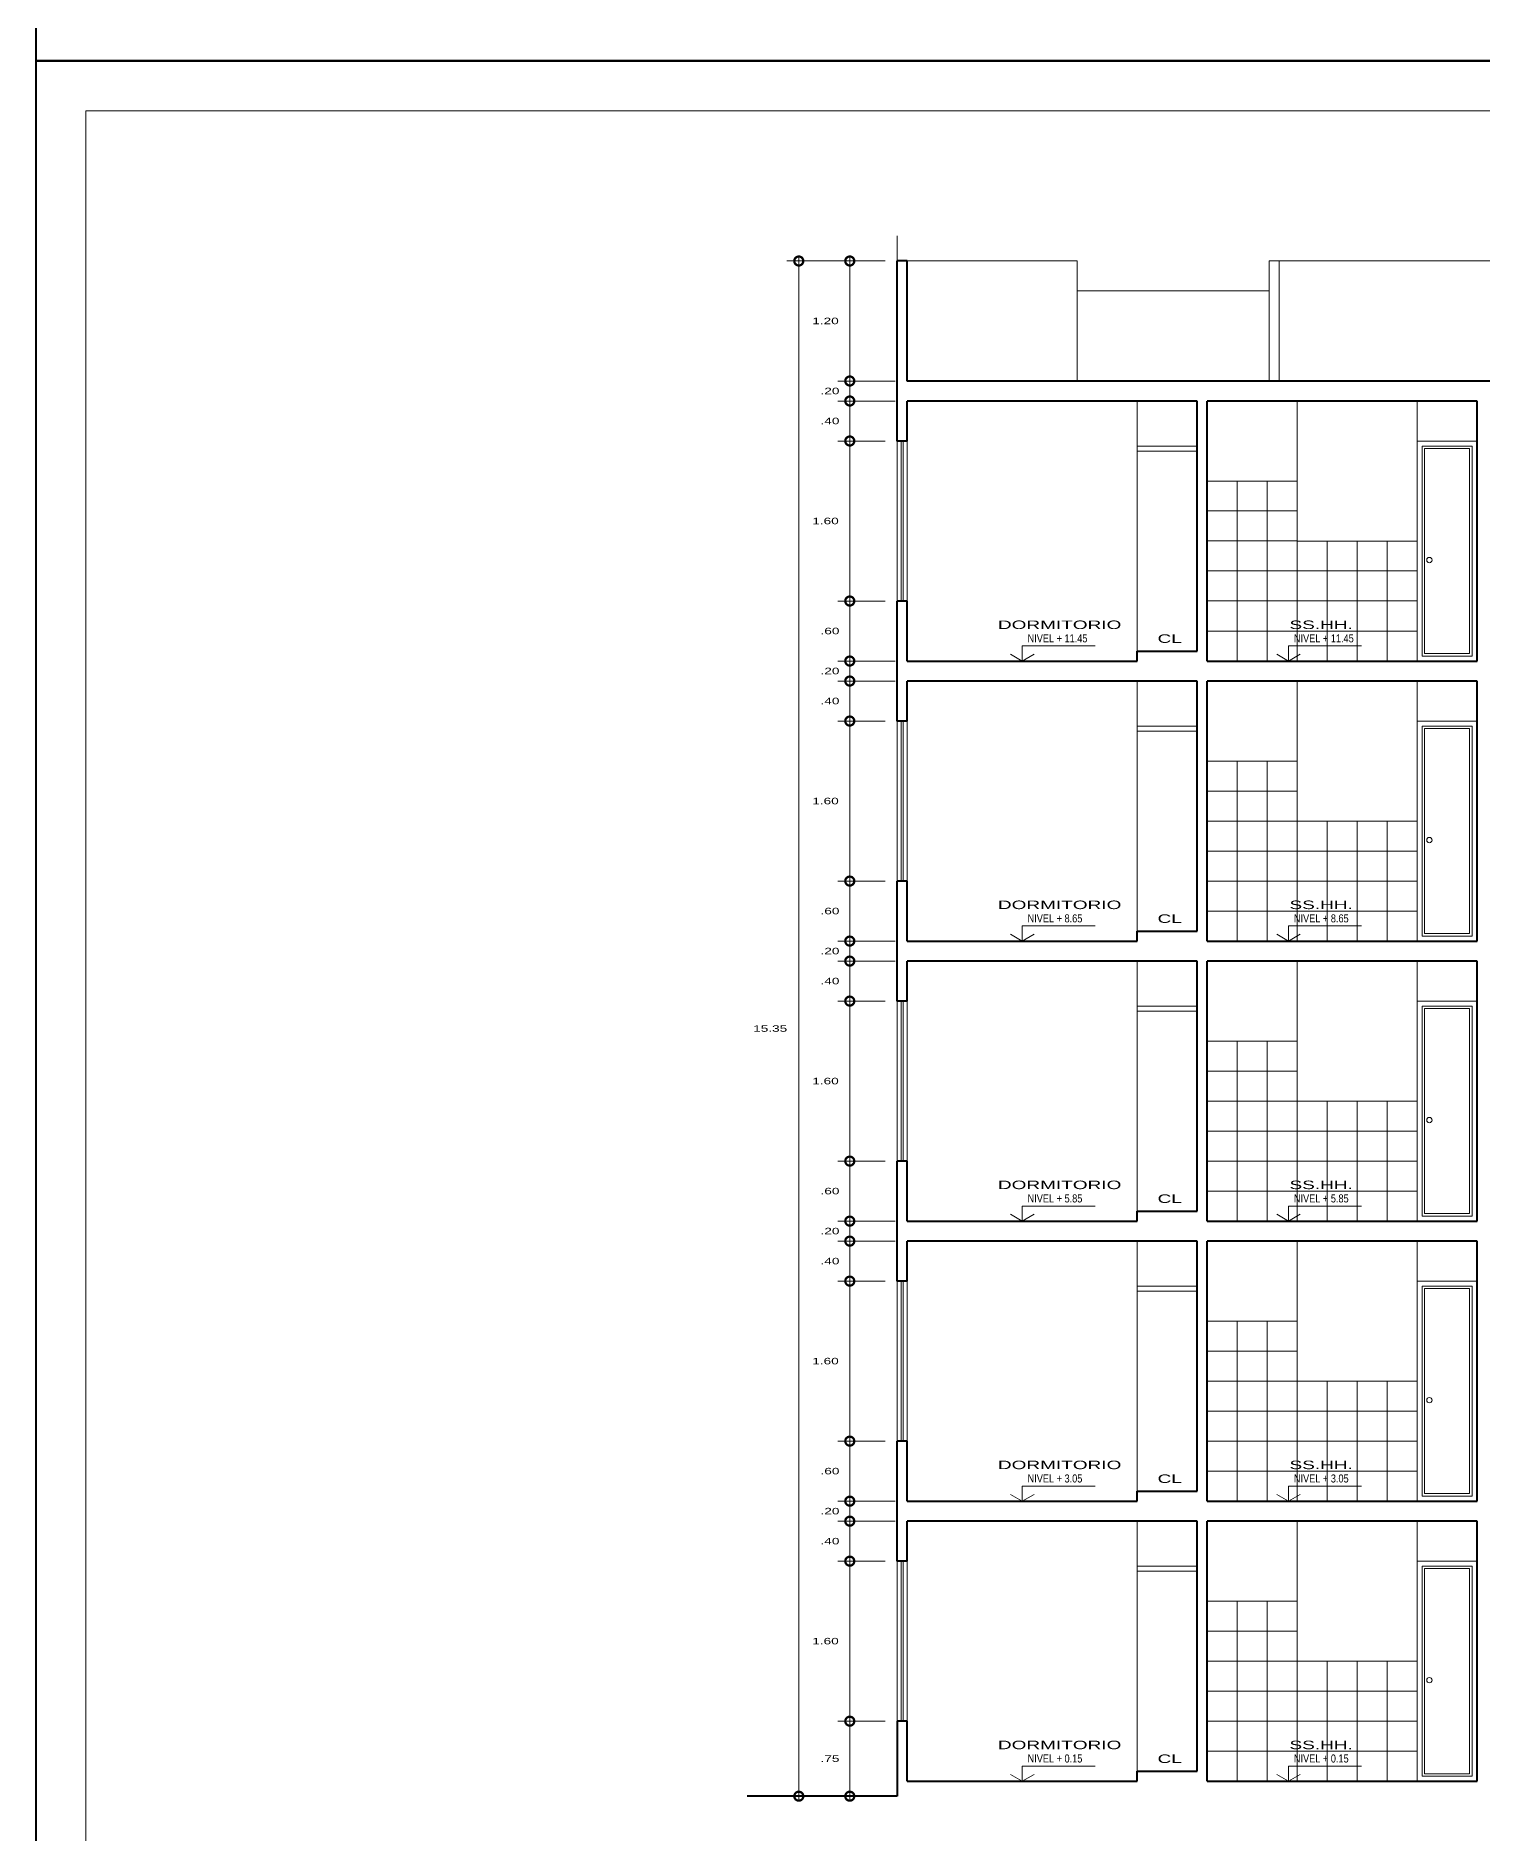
# Model space of a CAD drawing. Header units: inches. Extents: x 155.3 to 248.5, y 20.6 to 88.6.
# Drawn here: x 155.32 to 169.79, y 36.85 to 54.82 of the extents above; entities that cross this region are included whole.
import ezdxf

# ---------------------------------------------------------------- set-up
doc = ezdxf.new("R2010")
doc.units = ezdxf.units.IN
doc.header["$MEASUREMENT"] = 0
doc.linetypes.add('CONTINUA', pattern=[0])
for name, color, linetype in [('COTAS', 252, 'Continuous'), ('MURO', 7, 'Continuous'), ('MURO BAJO', 144, 'Continuous'), ('TEXTURAS', 251, 'Continuous'), ('VENTANAS', 40, 'Continuous')]:
    doc.layers.add(name, color=color, linetype=linetype)
doc.styles.add('ARIAL', font='ARIALN.TTF')
doc.styles.add('Celso', font='swissel.ttf', dxfattribs={"width": 1.5})
doc.styles.add('COTA-DETA', font='swissel.ttf', dxfattribs={"width": 1.5})
doc.dimstyles.new('CORTE 1-50', dxfattribs={"dimtxt": 0.065, "dimasz": 0.18, "dimexe": 0.12, "dimexo": 0.12, "dimgap": 0.1, "dimtad": 2, "dimtih": 1, "dimtoh": 1, "dimzin": 4, "dimdsep": 46, "dimtxsty": 'Celso', "dimblk": 'DOTSMALL', "dimcen": 0.065, "dimdle": 0.05, "dimclrd": 14, "dimclre": 251, "dimclrt": 256, "dimaunit": 1, "dimadec": 4, "dimazin": 1, "dimtfac": 1, "dimtix": 1, "dimtmove": 0, "dimatfit": 3, "dimldrblk": 'DOTSMALL', "dimfxl": 1, "dimlwd": 9, "dimlwe": 9, "dimarcsym": 0})

# ---------------------------------------------------------------- blocks, each defined once
blk = doc.blocks.new('_DotSmall')
at = {"color": 0, "linetype": 'ByBlock', "lineweight": 0, "const_width": 0.5}
blk.add_lwpolyline([(-0.0625, 0, 1), (0.0625, 0, 1)], format="xyb", close=True, dxfattribs=at)
blk = doc.blocks.new('*D662')
at = {"layer": 'COTAS', "color": 251, "linetype": 'Continuous', "lineweight": 9, "transparency": 16777216}
blk.add_line((163.821, 37.968), (163.346, 37.968), dxfattribs=at)
at = {"layer": 'COTAS', "color": 14, "linetype": 'CONTINUA', "lineweight": 9, "transparency": 16777216}
blk.add_line((163.466, 37.168), (163.466, 38.018), dxfattribs=at)
at = {"layer": 'COTAS', "color": 251, "linetype": 'CONTINUA', "lineweight": 9, "transparency": 16777216}
blk.add_line((163.821, 37.218), (163.346, 37.218), dxfattribs=at)
at = {"layer": 'Defpoints', "color": 0, "lineweight": 0, "transparency": 16777216}
for p in [(163.466, 37.968), (163.941, 37.968), (163.941, 37.218)]:
    blk.add_point(p, dxfattribs=at)
at = {"layer": 'COTAS', "color": 14, "lineweight": 9, "transparency": 16777216, "xscale": 0.18, "yscale": 0.18, "zscale": 0.18}
for p, rotation in [((163.466, 37.968), 90), ((163.466, 37.218), 270)]:
    blk.add_blockref('_DotSmall', p, dxfattribs=dict(at, rotation=rotation))
at = {"layer": 'COTAS', "lineweight": 0, "transparency": 16777216, "insert": (163.268, 37.593), "char_height": 0.065, "attachment_point": 5, "style": 'Celso'}
blk.add_mtext('.75', dxfattribs=at)
blk = doc.blocks.new('*D663')
at = {"layer": 'COTAS', "color": 251, "linetype": 'Continuous', "lineweight": 9, "transparency": 16777216}
blk.add_line((163.821, 39.568), (163.346, 39.568), dxfattribs=at)
at = {"layer": 'COTAS', "color": 14, "linetype": 'CONTINUA', "lineweight": 9, "transparency": 16777216}
blk.add_line((163.466, 37.918), (163.466, 39.618), dxfattribs=at)
at = {"layer": 'COTAS', "color": 251, "linetype": 'CONTINUA', "lineweight": 9, "transparency": 16777216}
blk.add_line((163.821, 37.968), (163.346, 37.968), dxfattribs=at)
at = {"layer": 'Defpoints', "color": 0, "lineweight": 0, "transparency": 16777216}
for p in [(163.466, 39.568), (163.941, 39.568), (163.941, 37.968)]:
    blk.add_point(p, dxfattribs=at)
at = {"layer": 'COTAS', "color": 14, "lineweight": 9, "transparency": 16777216, "xscale": 0.18, "yscale": 0.18, "zscale": 0.18}
for p, rotation in [((163.466, 39.568), 90), ((163.466, 37.968), 270)]:
    blk.add_blockref('_DotSmall', p, dxfattribs=dict(at, rotation=rotation))
at = {"layer": 'COTAS', "lineweight": 0, "transparency": 16777216, "insert": (163.223, 38.768), "char_height": 0.065, "attachment_point": 5, "style": 'Celso'}
blk.add_mtext('1.60', dxfattribs=at)
blk = doc.blocks.new('*D664')
at = {"layer": 'COTAS', "color": 251, "linetype": 'Continuous', "lineweight": 9, "transparency": 16777216}
blk.add_line((163.921, 39.968), (163.346, 39.968), dxfattribs=at)
at = {"layer": 'COTAS', "color": 14, "linetype": 'CONTINUA', "lineweight": 9, "transparency": 16777216}
blk.add_line((163.466, 39.518), (163.466, 40.018), dxfattribs=at)
at = {"layer": 'COTAS', "color": 251, "linetype": 'CONTINUA', "lineweight": 9, "transparency": 16777216}
blk.add_line((163.821, 39.568), (163.346, 39.568), dxfattribs=at)
at = {"layer": 'Defpoints', "color": 0, "lineweight": 0, "transparency": 16777216}
for p in [(163.466, 39.968), (164.041, 39.968), (163.941, 39.568)]:
    blk.add_point(p, dxfattribs=at)
at = {"layer": 'COTAS', "color": 14, "lineweight": 9, "transparency": 16777216, "xscale": 0.18, "yscale": 0.18, "zscale": 0.18}
for p, rotation in [((163.466, 39.968), 90), ((163.466, 39.568), 270)]:
    blk.add_blockref('_DotSmall', p, dxfattribs=dict(at, rotation=rotation))
at = {"layer": 'COTAS', "lineweight": 0, "transparency": 16777216, "insert": (163.268, 39.768), "char_height": 0.065, "attachment_point": 5, "style": 'Celso'}
blk.add_mtext('.40', dxfattribs=at)
blk = doc.blocks.new('*D665')
at = {"layer": 'COTAS', "color": 14, "linetype": 'CONTINUA', "lineweight": 9, "transparency": 16777216}
for p, q in [((163.466, 40.168), (163.466, 40.348)), ((163.466, 39.968), (163.466, 40.168)), ((163.466, 39.968), (163.466, 39.788))]:
    blk.add_line(p, q, dxfattribs=at)
at = {"layer": 'COTAS', "color": 251, "linetype": 'Continuous', "lineweight": 9, "transparency": 16777216}
blk.add_line((163.921, 40.168), (163.346, 40.168), dxfattribs=at)
at = {"layer": 'COTAS', "color": 251, "linetype": 'CONTINUA', "lineweight": 9, "transparency": 16777216}
blk.add_line((163.921, 39.968), (163.346, 39.968), dxfattribs=at)
at = {"layer": 'Defpoints', "color": 0, "lineweight": 0, "transparency": 16777216}
for p in [(163.466, 40.168), (164.041, 40.168), (164.041, 39.968)]:
    blk.add_point(p, dxfattribs=at)
at = {"layer": 'COTAS', "color": 14, "lineweight": 9, "transparency": 16777216, "xscale": 0.18, "yscale": 0.18, "zscale": 0.18}
for p, rotation in [((163.466, 40.168), 270), ((163.466, 39.968), 90)]:
    blk.add_blockref('_DotSmall', p, dxfattribs=dict(at, rotation=rotation))
at = {"layer": 'COTAS', "lineweight": 0, "transparency": 16777216, "insert": (163.268, 40.068), "char_height": 0.065, "attachment_point": 5, "style": 'Celso'}
blk.add_mtext('.20', dxfattribs=at)
blk = doc.blocks.new('*D666')
at = {"layer": 'COTAS', "color": 14, "linetype": 'CONTINUA', "lineweight": 9, "transparency": 16777216}
blk.add_line((163.466, 40.118), (163.466, 40.818), dxfattribs=at)
at = {"layer": 'COTAS', "color": 251, "linetype": 'Continuous', "lineweight": 9, "transparency": 16777216}
blk.add_line((163.821, 40.768), (163.346, 40.768), dxfattribs=at)
at = {"layer": 'COTAS', "color": 251, "linetype": 'CONTINUA', "lineweight": 9, "transparency": 16777216}
blk.add_line((163.921, 40.168), (163.346, 40.168), dxfattribs=at)
at = {"layer": 'Defpoints', "color": 0, "lineweight": 0, "transparency": 16777216}
for p in [(163.466, 40.768), (163.941, 40.768), (164.041, 40.168)]:
    blk.add_point(p, dxfattribs=at)
at = {"layer": 'COTAS', "color": 14, "lineweight": 9, "transparency": 16777216, "xscale": 0.18, "yscale": 0.18, "zscale": 0.18}
for p, rotation in [((163.466, 40.768), 90), ((163.466, 40.168), 270)]:
    blk.add_blockref('_DotSmall', p, dxfattribs=dict(at, rotation=rotation))
at = {"layer": 'COTAS', "lineweight": 0, "transparency": 16777216, "insert": (163.268, 40.468), "char_height": 0.065, "attachment_point": 5, "style": 'Celso'}
blk.add_mtext('.60', dxfattribs=at)
blk = doc.blocks.new('*D667')
at = {"layer": 'COTAS', "color": 14, "linetype": 'CONTINUA', "lineweight": 9, "transparency": 16777216}
blk.add_line((163.466, 40.718), (163.466, 42.418), dxfattribs=at)
at = {"layer": 'COTAS', "color": 251, "linetype": 'Continuous', "lineweight": 9, "transparency": 16777216}
blk.add_line((163.821, 42.368), (163.346, 42.368), dxfattribs=at)
at = {"layer": 'COTAS', "color": 251, "linetype": 'CONTINUA', "lineweight": 9, "transparency": 16777216}
blk.add_line((163.821, 40.768), (163.346, 40.768), dxfattribs=at)
at = {"layer": 'Defpoints', "color": 0, "lineweight": 0, "transparency": 16777216}
for p in [(163.466, 42.368), (163.941, 42.368), (163.941, 40.768)]:
    blk.add_point(p, dxfattribs=at)
at = {"layer": 'COTAS', "color": 14, "lineweight": 9, "transparency": 16777216, "xscale": 0.18, "yscale": 0.18, "zscale": 0.18}
for p, rotation in [((163.466, 42.368), 90), ((163.466, 40.768), 270)]:
    blk.add_blockref('_DotSmall', p, dxfattribs=dict(at, rotation=rotation))
at = {"layer": 'COTAS', "lineweight": 0, "transparency": 16777216, "insert": (163.223, 41.568), "char_height": 0.065, "attachment_point": 5, "style": 'Celso'}
blk.add_mtext('1.60', dxfattribs=at)
blk = doc.blocks.new('*D668')
at = {"layer": 'COTAS', "color": 251, "linetype": 'Continuous', "lineweight": 9, "transparency": 16777216}
blk.add_line((163.921, 42.768), (163.346, 42.768), dxfattribs=at)
at = {"layer": 'COTAS', "color": 14, "linetype": 'CONTINUA', "lineweight": 9, "transparency": 16777216}
blk.add_line((163.466, 42.318), (163.466, 42.818), dxfattribs=at)
at = {"layer": 'COTAS', "color": 251, "linetype": 'CONTINUA', "lineweight": 9, "transparency": 16777216}
blk.add_line((163.821, 42.368), (163.346, 42.368), dxfattribs=at)
at = {"layer": 'Defpoints', "color": 0, "lineweight": 0, "transparency": 16777216}
for p in [(163.466, 42.768), (164.041, 42.768), (163.941, 42.368)]:
    blk.add_point(p, dxfattribs=at)
at = {"layer": 'COTAS', "color": 14, "lineweight": 9, "transparency": 16777216, "xscale": 0.18, "yscale": 0.18, "zscale": 0.18}
for p, rotation in [((163.466, 42.768), 90), ((163.466, 42.368), 270)]:
    blk.add_blockref('_DotSmall', p, dxfattribs=dict(at, rotation=rotation))
at = {"layer": 'COTAS', "lineweight": 0, "transparency": 16777216, "insert": (163.268, 42.568), "char_height": 0.065, "attachment_point": 5, "style": 'Celso'}
blk.add_mtext('.40', dxfattribs=at)
blk = doc.blocks.new('*D669')
at = {"layer": 'COTAS', "color": 14, "linetype": 'CONTINUA', "lineweight": 9, "transparency": 16777216}
for p, q in [((163.466, 42.968), (163.466, 43.148)), ((163.466, 42.768), (163.466, 42.968)), ((163.466, 42.768), (163.466, 42.588))]:
    blk.add_line(p, q, dxfattribs=at)
at = {"layer": 'COTAS', "color": 251, "linetype": 'Continuous', "lineweight": 9, "transparency": 16777216}
blk.add_line((163.921, 42.968), (163.346, 42.968), dxfattribs=at)
at = {"layer": 'COTAS', "color": 251, "linetype": 'CONTINUA', "lineweight": 9, "transparency": 16777216}
blk.add_line((163.921, 42.768), (163.346, 42.768), dxfattribs=at)
at = {"layer": 'Defpoints', "color": 0, "lineweight": 0, "transparency": 16777216}
for p in [(163.466, 42.968), (164.041, 42.968), (164.041, 42.768)]:
    blk.add_point(p, dxfattribs=at)
at = {"layer": 'COTAS', "color": 14, "lineweight": 9, "transparency": 16777216, "xscale": 0.18, "yscale": 0.18, "zscale": 0.18}
for p, rotation in [((163.466, 42.968), 270), ((163.466, 42.768), 90)]:
    blk.add_blockref('_DotSmall', p, dxfattribs=dict(at, rotation=rotation))
at = {"layer": 'COTAS', "lineweight": 0, "transparency": 16777216, "insert": (163.268, 42.868), "char_height": 0.065, "attachment_point": 5, "style": 'Celso'}
blk.add_mtext('.20', dxfattribs=at)
blk = doc.blocks.new('*D670')
at = {"layer": 'COTAS', "color": 251, "linetype": 'Continuous', "lineweight": 9, "transparency": 16777216}
blk.add_line((163.821, 43.568), (163.346, 43.568), dxfattribs=at)
at = {"layer": 'COTAS', "color": 14, "linetype": 'CONTINUA', "lineweight": 9, "transparency": 16777216}
blk.add_line((163.466, 42.918), (163.466, 43.618), dxfattribs=at)
at = {"layer": 'COTAS', "color": 251, "linetype": 'CONTINUA', "lineweight": 9, "transparency": 16777216}
blk.add_line((163.921, 42.968), (163.346, 42.968), dxfattribs=at)
at = {"layer": 'Defpoints', "color": 0, "lineweight": 0, "transparency": 16777216}
for p in [(163.466, 43.568), (163.941, 43.568), (164.041, 42.968)]:
    blk.add_point(p, dxfattribs=at)
at = {"layer": 'COTAS', "color": 14, "lineweight": 9, "transparency": 16777216, "xscale": 0.18, "yscale": 0.18, "zscale": 0.18}
for p, rotation in [((163.466, 43.568), 90), ((163.466, 42.968), 270)]:
    blk.add_blockref('_DotSmall', p, dxfattribs=dict(at, rotation=rotation))
at = {"layer": 'COTAS', "lineweight": 0, "transparency": 16777216, "insert": (163.268, 43.268), "char_height": 0.065, "attachment_point": 5, "style": 'Celso'}
blk.add_mtext('.60', dxfattribs=at)
blk = doc.blocks.new('*D671')
at = {"layer": 'COTAS', "color": 251, "linetype": 'Continuous', "lineweight": 9, "transparency": 16777216}
blk.add_line((163.821, 45.168), (163.346, 45.168), dxfattribs=at)
at = {"layer": 'COTAS', "color": 14, "linetype": 'CONTINUA', "lineweight": 9, "transparency": 16777216}
blk.add_line((163.466, 43.518), (163.466, 45.218), dxfattribs=at)
at = {"layer": 'COTAS', "color": 251, "linetype": 'CONTINUA', "lineweight": 9, "transparency": 16777216}
blk.add_line((163.821, 43.568), (163.346, 43.568), dxfattribs=at)
at = {"layer": 'Defpoints', "color": 0, "lineweight": 0, "transparency": 16777216}
for p in [(163.466, 45.168), (163.941, 45.168), (163.941, 43.568)]:
    blk.add_point(p, dxfattribs=at)
at = {"layer": 'COTAS', "color": 14, "lineweight": 9, "transparency": 16777216, "xscale": 0.18, "yscale": 0.18, "zscale": 0.18}
for p, rotation in [((163.466, 45.168), 90), ((163.466, 43.568), 270)]:
    blk.add_blockref('_DotSmall', p, dxfattribs=dict(at, rotation=rotation))
at = {"layer": 'COTAS', "lineweight": 0, "transparency": 16777216, "insert": (163.223, 44.368), "char_height": 0.065, "attachment_point": 5, "style": 'Celso'}
blk.add_mtext('1.60', dxfattribs=at)
blk = doc.blocks.new('*D672')
at = {"layer": 'COTAS', "color": 251, "linetype": 'Continuous', "lineweight": 9, "transparency": 16777216}
blk.add_line((163.921, 45.568), (163.346, 45.568), dxfattribs=at)
at = {"layer": 'COTAS', "color": 14, "linetype": 'CONTINUA', "lineweight": 9, "transparency": 16777216}
blk.add_line((163.466, 45.118), (163.466, 45.618), dxfattribs=at)
at = {"layer": 'COTAS', "color": 251, "linetype": 'CONTINUA', "lineweight": 9, "transparency": 16777216}
blk.add_line((163.821, 45.168), (163.346, 45.168), dxfattribs=at)
at = {"layer": 'Defpoints', "color": 0, "lineweight": 0, "transparency": 16777216}
for p in [(163.466, 45.568), (164.041, 45.568), (163.941, 45.168)]:
    blk.add_point(p, dxfattribs=at)
at = {"layer": 'COTAS', "color": 14, "lineweight": 9, "transparency": 16777216, "xscale": 0.18, "yscale": 0.18, "zscale": 0.18}
for p, rotation in [((163.466, 45.568), 90), ((163.466, 45.168), 270)]:
    blk.add_blockref('_DotSmall', p, dxfattribs=dict(at, rotation=rotation))
at = {"layer": 'COTAS', "lineweight": 0, "transparency": 16777216, "insert": (163.268, 45.368), "char_height": 0.065, "attachment_point": 5, "style": 'Celso'}
blk.add_mtext('.40', dxfattribs=at)
blk = doc.blocks.new('*D673')
at = {"layer": 'COTAS', "color": 14, "linetype": 'CONTINUA', "lineweight": 9, "transparency": 16777216}
for p, q in [((163.466, 45.768), (163.466, 45.948)), ((163.466, 45.568), (163.466, 45.768)), ((163.466, 45.568), (163.466, 45.388))]:
    blk.add_line(p, q, dxfattribs=at)
at = {"layer": 'COTAS', "color": 251, "linetype": 'Continuous', "lineweight": 9, "transparency": 16777216}
blk.add_line((163.921, 45.768), (163.346, 45.768), dxfattribs=at)
at = {"layer": 'COTAS', "color": 251, "linetype": 'CONTINUA', "lineweight": 9, "transparency": 16777216}
blk.add_line((163.921, 45.568), (163.346, 45.568), dxfattribs=at)
at = {"layer": 'Defpoints', "color": 0, "lineweight": 0, "transparency": 16777216}
for p in [(163.466, 45.768), (164.041, 45.768), (164.041, 45.568)]:
    blk.add_point(p, dxfattribs=at)
at = {"layer": 'COTAS', "color": 14, "lineweight": 9, "transparency": 16777216, "xscale": 0.18, "yscale": 0.18, "zscale": 0.18}
for p, rotation in [((163.466, 45.768), 270), ((163.466, 45.568), 90)]:
    blk.add_blockref('_DotSmall', p, dxfattribs=dict(at, rotation=rotation))
at = {"layer": 'COTAS', "lineweight": 0, "transparency": 16777216, "insert": (163.268, 45.668), "char_height": 0.065, "attachment_point": 5, "style": 'Celso'}
blk.add_mtext('.20', dxfattribs=at)
blk = doc.blocks.new('*D674')
at = {"layer": 'COTAS', "color": 251, "linetype": 'Continuous', "lineweight": 9, "transparency": 16777216}
blk.add_line((163.821, 46.368), (163.346, 46.368), dxfattribs=at)
at = {"layer": 'COTAS', "color": 14, "linetype": 'CONTINUA', "lineweight": 9, "transparency": 16777216}
blk.add_line((163.466, 45.718), (163.466, 46.418), dxfattribs=at)
at = {"layer": 'COTAS', "color": 251, "linetype": 'CONTINUA', "lineweight": 9, "transparency": 16777216}
blk.add_line((163.921, 45.768), (163.346, 45.768), dxfattribs=at)
at = {"layer": 'Defpoints', "color": 0, "lineweight": 0, "transparency": 16777216}
for p in [(163.466, 46.368), (163.941, 46.368), (164.041, 45.768)]:
    blk.add_point(p, dxfattribs=at)
at = {"layer": 'COTAS', "color": 14, "lineweight": 9, "transparency": 16777216, "xscale": 0.18, "yscale": 0.18, "zscale": 0.18}
for p, rotation in [((163.466, 46.368), 90), ((163.466, 45.768), 270)]:
    blk.add_blockref('_DotSmall', p, dxfattribs=dict(at, rotation=rotation))
at = {"layer": 'COTAS', "lineweight": 0, "transparency": 16777216, "insert": (163.268, 46.068), "char_height": 0.065, "attachment_point": 5, "style": 'Celso'}
blk.add_mtext('.60', dxfattribs=at)
blk = doc.blocks.new('*D675')
at = {"layer": 'COTAS', "color": 14, "linetype": 'CONTINUA', "lineweight": 9, "transparency": 16777216}
blk.add_line((163.466, 46.318), (163.466, 48.018), dxfattribs=at)
at = {"layer": 'COTAS', "color": 251, "linetype": 'Continuous', "lineweight": 9, "transparency": 16777216}
blk.add_line((163.821, 47.968), (163.346, 47.968), dxfattribs=at)
at = {"layer": 'COTAS', "color": 251, "linetype": 'CONTINUA', "lineweight": 9, "transparency": 16777216}
blk.add_line((163.821, 46.368), (163.346, 46.368), dxfattribs=at)
at = {"layer": 'Defpoints', "color": 0, "lineweight": 0, "transparency": 16777216}
for p in [(163.466, 47.968), (163.941, 47.968), (163.941, 46.368)]:
    blk.add_point(p, dxfattribs=at)
at = {"layer": 'COTAS', "color": 14, "lineweight": 9, "transparency": 16777216, "xscale": 0.18, "yscale": 0.18, "zscale": 0.18}
for p, rotation in [((163.466, 47.968), 90), ((163.466, 46.368), 270)]:
    blk.add_blockref('_DotSmall', p, dxfattribs=dict(at, rotation=rotation))
at = {"layer": 'COTAS', "lineweight": 0, "transparency": 16777216, "insert": (163.223, 47.168), "char_height": 0.065, "attachment_point": 5, "style": 'Celso'}
blk.add_mtext('1.60', dxfattribs=at)
blk = doc.blocks.new('*D676')
at = {"layer": 'COTAS', "color": 251, "linetype": 'Continuous', "lineweight": 9, "transparency": 16777216}
blk.add_line((163.921, 48.368), (163.346, 48.368), dxfattribs=at)
at = {"layer": 'COTAS', "color": 14, "linetype": 'CONTINUA', "lineweight": 9, "transparency": 16777216}
blk.add_line((163.466, 47.918), (163.466, 48.418), dxfattribs=at)
at = {"layer": 'COTAS', "color": 251, "linetype": 'CONTINUA', "lineweight": 9, "transparency": 16777216}
blk.add_line((163.821, 47.968), (163.346, 47.968), dxfattribs=at)
at = {"layer": 'Defpoints', "color": 0, "lineweight": 0, "transparency": 16777216}
for p in [(163.466, 48.368), (164.041, 48.368), (163.941, 47.968)]:
    blk.add_point(p, dxfattribs=at)
at = {"layer": 'COTAS', "color": 14, "lineweight": 9, "transparency": 16777216, "xscale": 0.18, "yscale": 0.18, "zscale": 0.18}
for p, rotation in [((163.466, 48.368), 90), ((163.466, 47.968), 270)]:
    blk.add_blockref('_DotSmall', p, dxfattribs=dict(at, rotation=rotation))
at = {"layer": 'COTAS', "lineweight": 0, "transparency": 16777216, "insert": (163.268, 48.168), "char_height": 0.065, "attachment_point": 5, "style": 'Celso'}
blk.add_mtext('.40', dxfattribs=at)
blk = doc.blocks.new('*D677')
at = {"layer": 'COTAS', "color": 14, "linetype": 'CONTINUA', "lineweight": 9, "transparency": 16777216}
for p, q in [((163.466, 48.568), (163.466, 48.748)), ((163.466, 48.368), (163.466, 48.568)), ((163.466, 48.368), (163.466, 48.188))]:
    blk.add_line(p, q, dxfattribs=at)
at = {"layer": 'COTAS', "color": 251, "linetype": 'Continuous', "lineweight": 9, "transparency": 16777216}
blk.add_line((163.921, 48.568), (163.346, 48.568), dxfattribs=at)
at = {"layer": 'COTAS', "color": 251, "linetype": 'CONTINUA', "lineweight": 9, "transparency": 16777216}
blk.add_line((163.921, 48.368), (163.346, 48.368), dxfattribs=at)
at = {"layer": 'Defpoints', "color": 0, "lineweight": 0, "transparency": 16777216}
for p in [(163.466, 48.568), (164.041, 48.568), (164.041, 48.368)]:
    blk.add_point(p, dxfattribs=at)
at = {"layer": 'COTAS', "color": 14, "lineweight": 9, "transparency": 16777216, "xscale": 0.18, "yscale": 0.18, "zscale": 0.18}
for p, rotation in [((163.466, 48.568), 270), ((163.466, 48.368), 90)]:
    blk.add_blockref('_DotSmall', p, dxfattribs=dict(at, rotation=rotation))
at = {"layer": 'COTAS', "lineweight": 0, "transparency": 16777216, "insert": (163.268, 48.468), "char_height": 0.065, "attachment_point": 5, "style": 'Celso'}
blk.add_mtext('.20', dxfattribs=at)
blk = doc.blocks.new('*D678')
at = {"layer": 'COTAS', "color": 251, "linetype": 'Continuous', "lineweight": 9, "transparency": 16777216}
blk.add_line((163.821, 49.168), (163.346, 49.168), dxfattribs=at)
at = {"layer": 'COTAS', "color": 14, "linetype": 'CONTINUA', "lineweight": 9, "transparency": 16777216}
blk.add_line((163.466, 48.518), (163.466, 49.218), dxfattribs=at)
at = {"layer": 'COTAS', "color": 251, "linetype": 'CONTINUA', "lineweight": 9, "transparency": 16777216}
blk.add_line((163.921, 48.568), (163.346, 48.568), dxfattribs=at)
at = {"layer": 'Defpoints', "color": 0, "lineweight": 0, "transparency": 16777216}
for p in [(163.466, 49.168), (163.941, 49.168), (164.041, 48.568)]:
    blk.add_point(p, dxfattribs=at)
at = {"layer": 'COTAS', "color": 14, "lineweight": 9, "transparency": 16777216, "xscale": 0.18, "yscale": 0.18, "zscale": 0.18}
for p, rotation in [((163.466, 49.168), 90), ((163.466, 48.568), 270)]:
    blk.add_blockref('_DotSmall', p, dxfattribs=dict(at, rotation=rotation))
at = {"layer": 'COTAS', "lineweight": 0, "transparency": 16777216, "insert": (163.268, 48.868), "char_height": 0.065, "attachment_point": 5, "style": 'Celso'}
blk.add_mtext('.60', dxfattribs=at)
blk = doc.blocks.new('*D679')
at = {"layer": 'COTAS', "color": 251, "linetype": 'Continuous', "lineweight": 9, "transparency": 16777216}
blk.add_line((163.821, 50.768), (163.346, 50.768), dxfattribs=at)
at = {"layer": 'COTAS', "color": 14, "linetype": 'CONTINUA', "lineweight": 9, "transparency": 16777216}
blk.add_line((163.466, 49.118), (163.466, 50.818), dxfattribs=at)
at = {"layer": 'COTAS', "color": 251, "linetype": 'CONTINUA', "lineweight": 9, "transparency": 16777216}
blk.add_line((163.821, 49.168), (163.346, 49.168), dxfattribs=at)
at = {"layer": 'Defpoints', "color": 0, "lineweight": 0, "transparency": 16777216}
for p in [(163.466, 50.768), (163.941, 50.768), (163.941, 49.168)]:
    blk.add_point(p, dxfattribs=at)
at = {"layer": 'COTAS', "color": 14, "lineweight": 9, "transparency": 16777216, "xscale": 0.18, "yscale": 0.18, "zscale": 0.18}
for p, rotation in [((163.466, 50.768), 90), ((163.466, 49.168), 270)]:
    blk.add_blockref('_DotSmall', p, dxfattribs=dict(at, rotation=rotation))
at = {"layer": 'COTAS', "lineweight": 0, "transparency": 16777216, "insert": (163.223, 49.968), "char_height": 0.065, "attachment_point": 5, "style": 'Celso'}
blk.add_mtext('1.60', dxfattribs=at)
blk = doc.blocks.new('*D680')
at = {"layer": 'COTAS', "color": 14, "linetype": 'CONTINUA', "lineweight": 9, "transparency": 16777216}
blk.add_line((163.466, 50.718), (163.466, 51.218), dxfattribs=at)
at = {"layer": 'COTAS', "color": 251, "linetype": 'Continuous', "lineweight": 9, "transparency": 16777216}
blk.add_line((163.921, 51.168), (163.346, 51.168), dxfattribs=at)
at = {"layer": 'COTAS', "color": 251, "linetype": 'CONTINUA', "lineweight": 9, "transparency": 16777216}
blk.add_line((163.821, 50.768), (163.346, 50.768), dxfattribs=at)
at = {"layer": 'Defpoints', "color": 0, "lineweight": 0, "transparency": 16777216}
for p in [(163.466, 51.168), (164.041, 51.168), (163.941, 50.768)]:
    blk.add_point(p, dxfattribs=at)
at = {"layer": 'COTAS', "color": 14, "lineweight": 9, "transparency": 16777216, "xscale": 0.18, "yscale": 0.18, "zscale": 0.18}
for p, rotation in [((163.466, 51.168), 90), ((163.466, 50.768), 270)]:
    blk.add_blockref('_DotSmall', p, dxfattribs=dict(at, rotation=rotation))
at = {"layer": 'COTAS', "lineweight": 0, "transparency": 16777216, "insert": (163.268, 50.968), "char_height": 0.065, "attachment_point": 5, "style": 'Celso'}
blk.add_mtext('.40', dxfattribs=at)
blk = doc.blocks.new('*D681')
at = {"layer": 'COTAS', "color": 14, "linetype": 'CONTINUA', "lineweight": 9, "transparency": 16777216}
for p, q in [((163.466, 51.368), (163.466, 51.548)), ((163.466, 51.168), (163.466, 51.368)), ((163.466, 51.168), (163.466, 50.988))]:
    blk.add_line(p, q, dxfattribs=at)
at = {"layer": 'COTAS', "color": 251, "linetype": 'Continuous', "lineweight": 9, "transparency": 16777216}
blk.add_line((163.921, 51.368), (163.346, 51.368), dxfattribs=at)
at = {"layer": 'COTAS', "color": 251, "linetype": 'CONTINUA', "lineweight": 9, "transparency": 16777216}
blk.add_line((163.921, 51.168), (163.346, 51.168), dxfattribs=at)
at = {"layer": 'Defpoints', "color": 0, "lineweight": 0, "transparency": 16777216}
for p in [(163.466, 51.368), (164.041, 51.368), (164.041, 51.168)]:
    blk.add_point(p, dxfattribs=at)
at = {"layer": 'COTAS', "color": 14, "lineweight": 9, "transparency": 16777216, "xscale": 0.18, "yscale": 0.18, "zscale": 0.18}
for p, rotation in [((163.466, 51.368), 270), ((163.466, 51.168), 90)]:
    blk.add_blockref('_DotSmall', p, dxfattribs=dict(at, rotation=rotation))
at = {"layer": 'COTAS', "lineweight": 0, "transparency": 16777216, "insert": (163.268, 51.268), "char_height": 0.065, "attachment_point": 5, "style": 'Celso'}
blk.add_mtext('.20', dxfattribs=at)
blk = doc.blocks.new('*D682')
at = {"layer": 'COTAS', "color": 251, "linetype": 'Continuous', "lineweight": 9, "transparency": 16777216}
blk.add_line((163.821, 52.568), (163.346, 52.568), dxfattribs=at)
at = {"layer": 'COTAS', "color": 14, "linetype": 'CONTINUA', "lineweight": 9, "transparency": 16777216}
blk.add_line((163.466, 51.318), (163.466, 52.618), dxfattribs=at)
at = {"layer": 'COTAS', "color": 251, "linetype": 'CONTINUA', "lineweight": 9, "transparency": 16777216}
blk.add_line((163.921, 51.368), (163.346, 51.368), dxfattribs=at)
at = {"layer": 'Defpoints', "color": 0, "lineweight": 0, "transparency": 16777216}
for p in [(163.466, 52.568), (163.941, 52.568), (164.041, 51.368)]:
    blk.add_point(p, dxfattribs=at)
at = {"layer": 'COTAS', "color": 14, "lineweight": 9, "transparency": 16777216, "xscale": 0.18, "yscale": 0.18, "zscale": 0.18}
for p, rotation in [((163.466, 52.568), 90), ((163.466, 51.368), 270)]:
    blk.add_blockref('_DotSmall', p, dxfattribs=dict(at, rotation=rotation))
at = {"layer": 'COTAS', "lineweight": 0, "transparency": 16777216, "insert": (163.223, 51.968), "char_height": 0.065, "attachment_point": 5, "style": 'Celso'}
blk.add_mtext('1.20', dxfattribs=at)
blk = doc.blocks.new('*D683')
at = {"layer": 'COTAS', "color": 251, "linetype": 'CONTINUA', "lineweight": 9, "transparency": 16777216}
blk.add_line((163.821, 52.568), (162.836, 52.568), dxfattribs=at)
at = {"layer": 'COTAS', "color": 14, "linetype": 'CONTINUA', "lineweight": 9, "transparency": 16777216}
blk.add_line((162.956, 52.618), (162.956, 37.168), dxfattribs=at)
at = {"layer": 'COTAS', "color": 251, "linetype": 'Continuous', "lineweight": 9, "transparency": 16777216}
blk.add_line((163.821, 37.218), (162.836, 37.218), dxfattribs=at)
at = {"layer": 'Defpoints', "color": 0, "lineweight": 0, "transparency": 16777216}
for p in [(163.941, 52.568), (162.956, 37.218), (163.941, 37.218)]:
    blk.add_point(p, dxfattribs=at)
at = {"layer": 'COTAS', "color": 14, "lineweight": 9, "transparency": 16777216, "xscale": 0.18, "yscale": 0.18, "zscale": 0.18}
for p, rotation in [((162.956, 52.568), 90), ((162.956, 37.218), 270)]:
    blk.add_blockref('_DotSmall', p, dxfattribs=dict(at, rotation=rotation))
at = {"layer": 'COTAS', "lineweight": 0, "transparency": 16777216, "insert": (162.67, 44.893), "char_height": 0.065, "attachment_point": 5, "style": 'Celso'}
blk.add_mtext('15.35', dxfattribs=at)

msp = doc.modelspace()

# ---------------------------------------------------------------- hatches: boundary and pattern name
at = {"layer": 'TEXTURAS', "lineweight": 0}
h = msp.add_hatch(dxfattribs=at)
h.set_pattern_fill('_USER', color=251, scale=0.3, style=0, double=1, pattern_type=0)
h.set_pattern_definition([(0, (167.0414, 48.5682), (0, 0.3), []), (90, (167.0414, 48.5682), (-0.3, 2e-17), [])])
h.paths.add_polyline_path([(167.941, 49.768), (167.941, 50.368), (167.041, 50.368), (167.041, 48.568), (169.141, 48.568), (169.141, 49.768)])
h = msp.add_hatch(dxfattribs=at)
h.set_pattern_fill('_USER', color=251, scale=0.3, style=0, double=1, pattern_type=0)
h.set_pattern_definition([(0, (167.0414, 45.7682), (0, 0.3), []), (90, (167.0414, 45.7682), (-0.3, 2e-17), [])])
h.paths.add_polyline_path([(167.941, 46.968), (167.941, 47.568), (167.041, 47.568), (167.041, 45.768), (169.141, 45.768), (169.141, 46.968)])
h = msp.add_hatch(dxfattribs=at)
h.set_pattern_fill('_USER', color=251, scale=0.3, style=0, double=1, pattern_type=0)
h.set_pattern_definition([(0, (167.0414, 42.9682), (0, 0.3), []), (90, (167.0414, 42.9682), (-0.3, 2e-17), [])])
h.paths.add_polyline_path([(167.941, 44.168), (167.941, 44.768), (167.041, 44.768), (167.041, 42.968), (169.141, 42.968), (169.141, 44.168)])
h = msp.add_hatch(dxfattribs=at)
h.set_pattern_fill('_USER', color=251, scale=0.3, style=0, double=1, pattern_type=0)
h.set_pattern_definition([(0, (167.0414, 40.1682), (0, 0.3), []), (90, (167.0414, 40.1682), (-0.3, 2e-17), [])])
h.paths.add_polyline_path([(167.941, 41.368), (167.941, 41.968), (167.041, 41.968), (167.041, 40.168), (169.141, 40.168), (169.141, 41.368)])
h = msp.add_hatch(dxfattribs=at)
h.set_pattern_fill('_USER', color=251, scale=0.3, style=0, double=1, pattern_type=0)
h.set_pattern_definition([(0, (167.0414, 37.3682), (0, 0.3), []), (90, (167.0414, 37.3682), (-0.3, 2e-17), [])])
h.paths.add_polyline_path([(167.941, 38.568), (167.941, 39.168), (167.041, 39.168), (167.041, 37.368), (169.141, 37.368), (169.141, 38.568)])

# ---------------------------------------------------------------- linework, layer by layer
at = {"color": 144, "lineweight": 9}
for p, q in [((165.191, 48.568), (165.191, 48.719)), ((165.191, 48.719), (165.922, 48.719)), ((167.855, 48.568), (167.855, 48.719)), ((167.855, 48.719), (168.586, 48.719)), ((165.191, 48.568), (165.073, 48.636)), ((165.191, 48.568), (165.309, 48.636)), ((167.855, 48.568), (167.737, 48.636)), ((167.855, 48.568), (167.973, 48.636)), ((165.191, 45.768), (165.073, 45.836)), ((165.191, 45.768), (165.191, 45.919)), ((165.191, 45.919), (165.922, 45.919)), ((165.191, 45.768), (165.309, 45.836)), ((167.855, 45.768), (167.737, 45.836)), ((167.855, 45.768), (167.855, 45.919)), ((167.855, 45.919), (168.586, 45.919)), ((167.855, 45.768), (167.973, 45.836)), ((165.191, 42.968), (165.073, 43.036)), ((165.191, 42.968), (165.191, 43.119)), ((165.191, 43.119), (165.922, 43.119)), ((165.191, 42.968), (165.309, 43.036)), ((167.855, 42.968), (167.737, 43.036)), ((167.855, 42.968), (167.855, 43.119)), ((167.855, 43.119), (168.586, 43.119)), ((167.855, 42.968), (167.973, 43.036)), ((165.191, 40.168), (165.191, 40.319)), ((165.191, 40.319), (165.922, 40.319)), ((167.855, 40.168), (167.855, 40.319)), ((167.855, 40.319), (168.586, 40.319)), ((165.191, 40.168), (165.073, 40.236)), ((165.191, 40.168), (165.309, 40.236)), ((167.855, 40.168), (167.737, 40.236)), ((167.855, 40.168), (167.973, 40.236)), ((165.191, 37.368), (165.073, 37.436)), ((165.191, 37.368), (165.191, 37.519)), ((165.191, 37.519), (165.922, 37.519)), ((165.191, 37.368), (165.309, 37.436)), ((167.855, 37.368), (167.737, 37.436)), ((167.855, 37.368), (167.855, 37.519)), ((167.855, 37.519), (168.586, 37.519)), ((167.855, 37.368), (167.973, 37.436))]:
    msp.add_line(p, q, dxfattribs=at)
at = {"lineweight": 0}
msp.add_lwpolyline([(155.824, 54.068), (191.077, 54.068), (191.077, 21.068), (155.824, 21.068)], close=True, dxfattribs=at)
at = {"layer": 'COTAS', "lineweight": 0}
msp.add_line((163.941, 52.568), (163.941, 52.818), dxfattribs=at)
at = {"layer": 'MURO', "color": 7, "lineweight": 40}
for p, q in [((163.941, 50.768), (163.941, 52.568)), ((164.041, 52.568), (163.941, 52.568)), ((164.041, 51.368), (164.041, 52.568)), ((179.841, 51.368), (164.041, 51.368)), ((166.941, 51.168), (164.041, 51.168)), ((164.041, 50.768), (164.041, 51.168)), ((166.941, 48.668), (166.941, 51.168)), ((169.741, 51.168), (167.041, 51.168)), ((167.041, 48.568), (167.041, 51.168)), ((169.741, 48.568), (169.741, 51.168)), ((164.041, 50.768), (163.941, 50.768)), ((163.941, 47.968), (163.941, 49.168)), ((164.041, 49.168), (163.941, 49.168)), ((164.041, 48.568), (164.041, 49.168)), ((164.041, 48.568), (166.341, 48.568)), ((166.341, 48.668), (166.941, 48.668)), ((166.341, 48.568), (166.341, 48.668)), ((167.041, 48.568), (169.741, 48.568)), ((166.941, 48.368), (164.041, 48.368)), ((164.041, 47.968), (164.041, 48.368)), ((166.941, 45.868), (166.941, 48.368)), ((169.741, 48.368), (167.041, 48.368)), ((167.041, 45.768), (167.041, 48.368)), ((169.741, 45.768), (169.741, 48.368)), ((164.041, 47.968), (163.941, 47.968)), ((163.941, 45.168), (163.941, 46.368)), ((164.041, 46.368), (163.941, 46.368)), ((164.041, 45.768), (164.041, 46.368)), ((166.341, 45.868), (166.941, 45.868)), ((166.341, 45.768), (166.341, 45.868)), ((164.041, 45.768), (166.341, 45.768)), ((167.041, 45.768), (169.741, 45.768)), ((166.941, 45.568), (164.041, 45.568)), ((164.041, 45.168), (164.041, 45.568)), ((166.941, 43.068), (166.941, 45.568)), ((169.741, 45.568), (167.041, 45.568)), ((167.041, 42.968), (167.041, 45.568)), ((169.741, 42.968), (169.741, 45.568)), ((164.041, 45.168), (163.941, 45.168)), ((163.941, 42.368), (163.941, 43.568)), ((164.041, 43.568), (163.941, 43.568)), ((164.041, 42.968), (164.041, 43.568)), ((164.041, 42.968), (166.341, 42.968)), ((166.341, 43.068), (166.941, 43.068)), ((166.341, 42.968), (166.341, 43.068)), ((167.041, 42.968), (169.741, 42.968)), ((166.941, 42.768), (164.041, 42.768)), ((164.041, 42.368), (164.041, 42.768)), ((166.941, 40.268), (166.941, 42.768)), ((169.741, 42.768), (167.041, 42.768)), ((167.041, 40.168), (167.041, 42.768)), ((169.741, 40.168), (169.741, 42.768)), ((164.041, 42.368), (163.941, 42.368)), ((163.941, 39.568), (163.941, 40.768)), ((164.041, 40.768), (163.941, 40.768)), ((164.041, 40.168), (164.041, 40.768)), ((166.341, 40.268), (166.941, 40.268)), ((166.341, 40.168), (166.341, 40.268)), ((164.041, 40.168), (166.341, 40.168)), ((167.041, 40.168), (169.741, 40.168)), ((164.041, 39.568), (164.041, 39.968)), ((166.941, 39.968), (164.041, 39.968)), ((166.941, 37.468), (166.941, 39.968)), ((167.041, 37.368), (167.041, 39.968)), ((169.741, 39.968), (167.041, 39.968)), ((169.741, 37.368), (169.741, 39.968)), ((164.041, 39.568), (163.941, 39.568)), ((164.041, 37.968), (163.941, 37.968)), ((163.941, 37.968), (163.941, 37.218)), ((164.041, 37.368), (164.041, 37.968)), ((166.341, 37.468), (166.941, 37.468)), ((166.341, 37.368), (166.341, 37.468)), ((163.941, 37.218), (162.441, 37.218)), ((164.041, 37.368), (166.341, 37.368)), ((167.041, 37.368), (169.741, 37.368))]:
    msp.add_line(p, q, dxfattribs=at)
for points in [[(196.776, 88.568), (155.324, 88.568), (155.324, 54.568), (196.776, 54.568)], [(196.776, 54.568), (155.324, 54.568), (155.324, 20.568), (196.776, 20.568)]]:
    msp.add_lwpolyline(points, close=True, dxfattribs=at)
at = {"layer": 'MURO BAJO', "lineweight": 0}
for p, q in [((163.941, 50.768), (163.941, 49.168)), ((164.041, 49.168), (164.041, 50.768)), ((163.941, 47.968), (163.941, 46.368)), ((164.041, 46.368), (164.041, 47.968)), ((163.941, 45.168), (163.941, 43.568)), ((164.041, 43.568), (164.041, 45.168)), ((163.941, 42.368), (163.941, 40.768)), ((164.041, 40.768), (164.041, 42.368)), ((163.941, 39.568), (163.941, 37.968)), ((164.041, 37.968), (164.041, 39.568))]:
    msp.add_line(p, q, dxfattribs=at)
at = {"layer": 'TEXTURAS', "color": 251, "lineweight": 0}
for p, q in [((164.041, 52.568), (165.741, 52.568)), ((165.741, 52.568), (165.741, 51.368)), ((167.66, 51.368), (167.66, 52.568)), ((167.66, 52.568), (176.26, 52.568)), ((167.76, 51.368), (167.76, 52.568)), ((167.66, 52.268), (165.741, 52.268)), ((166.341, 50.718), (166.341, 51.168)), ((167.941, 49.768), (167.941, 51.168)), ((169.141, 48.568), (169.141, 51.168)), ((166.941, 50.718), (166.341, 50.718)), ((166.341, 50.668), (166.341, 50.718)), ((169.141, 50.768), (169.741, 50.768)), ((166.941, 50.668), (166.341, 50.668)), ((166.341, 50.668), (166.341, 48.668)), ((167.041, 50.368), (167.941, 50.368)), ((167.941, 49.768), (169.141, 49.768)), ((166.341, 47.918), (166.341, 48.368)), ((167.941, 46.968), (167.941, 48.368)), ((169.141, 45.768), (169.141, 48.368)), ((166.941, 47.918), (166.341, 47.918)), ((166.341, 47.868), (166.341, 47.918)), ((166.941, 47.868), (166.341, 47.868)), ((166.341, 47.868), (166.341, 45.868)), ((169.141, 47.968), (169.741, 47.968)), ((167.041, 47.568), (167.941, 47.568)), ((167.941, 46.968), (169.141, 46.968)), ((166.341, 45.118), (166.341, 45.568)), ((167.941, 44.168), (167.941, 45.568)), ((169.141, 42.968), (169.141, 45.568)), ((166.941, 45.118), (166.341, 45.118)), ((166.341, 45.068), (166.341, 45.118)), ((169.141, 45.168), (169.741, 45.168)), ((166.941, 45.068), (166.341, 45.068)), ((166.341, 45.068), (166.341, 43.068)), ((167.041, 44.768), (167.941, 44.768)), ((167.941, 44.168), (169.141, 44.168)), ((166.341, 42.318), (166.341, 42.768)), ((167.941, 41.368), (167.941, 42.768)), ((169.141, 40.168), (169.141, 42.768)), ((166.941, 42.318), (166.341, 42.318)), ((166.341, 42.268), (166.341, 42.318)), ((166.941, 42.268), (166.341, 42.268)), ((166.341, 42.268), (166.341, 40.268)), ((169.141, 42.368), (169.741, 42.368)), ((167.041, 41.968), (167.941, 41.968)), ((167.941, 41.368), (169.141, 41.368)), ((166.341, 39.518), (166.341, 39.968)), ((167.941, 38.568), (167.941, 39.968)), ((169.141, 37.368), (169.141, 39.968)), ((169.141, 39.568), (169.741, 39.568)), ((166.941, 39.518), (166.341, 39.518)), ((166.341, 39.468), (166.341, 39.518)), ((166.941, 39.468), (166.341, 39.468)), ((166.341, 39.468), (166.341, 37.468)), ((167.041, 39.168), (167.941, 39.168)), ((167.941, 38.568), (169.141, 38.568))]:
    msp.add_line(p, q, dxfattribs=at)
for points in [[(169.741, 50.768), (169.141, 50.768), (169.141, 48.568), (169.741, 48.568)], [(169.691, 50.718), (169.191, 50.718), (169.191, 48.618), (169.691, 48.618)], [(169.666, 50.693), (169.216, 50.693), (169.216, 48.643), (169.666, 48.643)], [(169.741, 47.968), (169.141, 47.968), (169.141, 45.768), (169.741, 45.768)], [(169.691, 47.918), (169.191, 47.918), (169.191, 45.818), (169.691, 45.818)], [(169.666, 47.893), (169.216, 47.893), (169.216, 45.843), (169.666, 45.843)], [(169.741, 45.168), (169.141, 45.168), (169.141, 42.968), (169.741, 42.968)], [(169.691, 45.118), (169.191, 45.118), (169.191, 43.018), (169.691, 43.018)], [(169.666, 45.093), (169.216, 45.093), (169.216, 43.043), (169.666, 43.043)], [(169.741, 42.368), (169.141, 42.368), (169.141, 40.168), (169.741, 40.168)], [(169.691, 42.318), (169.191, 42.318), (169.191, 40.218), (169.691, 40.218)], [(169.666, 42.293), (169.216, 42.293), (169.216, 40.243), (169.666, 40.243)], [(169.741, 39.568), (169.141, 39.568), (169.141, 37.368), (169.741, 37.368)], [(169.691, 39.518), (169.191, 39.518), (169.191, 37.418), (169.691, 37.418)], [(169.666, 39.493), (169.216, 39.493), (169.216, 37.443), (169.666, 37.443)]]:
    msp.add_lwpolyline(points, close=True, dxfattribs=at)
for centre in [(169.264, 49.578), (169.264, 46.778), (169.264, 43.978), (169.264, 41.178), (169.264, 38.378)]:
    msp.add_circle(centre, 0.0267, dxfattribs=at)
at = {"layer": 'VENTANAS', "lineweight": 20}
for p, q in [((163.981, 50.768), (163.981, 49.168)), ((164.001, 49.168), (164.001, 50.768)), ((163.981, 47.968), (163.981, 46.368)), ((164.001, 46.368), (164.001, 47.968)), ((163.981, 45.168), (163.981, 43.568)), ((164.001, 43.568), (164.001, 45.168)), ((163.981, 42.368), (163.981, 40.768)), ((164.001, 40.768), (164.001, 42.368)), ((163.981, 39.568), (163.981, 37.968)), ((164.001, 37.968), (164.001, 39.568))]:
    msp.add_line(p, q, dxfattribs=at)

# ---------------------------------------------------------------- texts
at = {"color": 7, "lineweight": 9, "style": 'COTA-DETA', "width": 1.6}
for s, p in [('DORMITORIO', (164.948, 48.888)), ('SS.HH.', (167.865, 48.888)), ('CL', (166.545, 48.75)), ('DORMITORIO', (164.948, 46.088)), ('CL', (166.545, 45.95)), ('SS.HH.', (167.865, 46.088)), ('DORMITORIO', (164.948, 43.288)), ('SS.HH.', (167.865, 43.288)), ('CL', (166.545, 43.15)), ('DORMITORIO', (164.948, 40.488)), ('CL', (166.545, 40.35)), ('SS.HH.', (167.865, 40.488)), ('DORMITORIO', (164.948, 37.688)), ('SS.HH.', (167.865, 37.688)), ('CL', (166.545, 37.55))]:
    msp.add_text(s, height=0.085, dxfattribs=at).set_placement(p)
at = {"color": 7, "lineweight": 9, "style": 'ARIAL'}
for s, p in [('NIVEL + 11.45', (165.245, 48.755)), ('NIVEL + 11.45', (167.909, 48.755)), ('NIVEL + 8.65', (165.245, 45.955)), ('NIVEL + 8.65', (167.909, 45.955)), ('NIVEL + 5.85', (165.245, 43.155)), ('NIVEL + 5.85', (167.909, 43.155)), ('NIVEL + 3.05', (165.245, 40.355)), ('NIVEL + 3.05', (167.909, 40.355)), ('NIVEL + 0.15', (165.245, 37.555)), ('NIVEL + 0.15', (167.909, 37.555))]:
    msp.add_text(s, height=0.08, dxfattribs=at).set_placement(p)

# ---------------------------------------------------------------- dimensions: what is measured, and where the dimension line sits
at = {"layer": 'COTAS', "lineweight": 0}
for base, p1, p2, picture, middle in [((162.956, 37.218), (163.941, 52.568), (163.941, 37.218), '*D683', (162.67, 44.893)), ((163.466, 37.968), (163.941, 37.218), (163.941, 37.968), '*D662', (163.268, 37.593))]:
    dim = msp.add_linear_dim(base=base, p1=p1, p2=p2, angle=90, dimstyle='CORTE 1-50', dxfattribs=at)
    dim.commit()
    dim.dimension.update_dxf_attribs({"geometry": picture, "text_midpoint": middle})
for base, p1, p2, picture, middle in [((163.466, 52.568), (164.041, 51.368), (163.941, 52.568), '*D682', (163.223, 51.968)), ((163.466, 51.368), (164.041, 51.168), (164.041, 51.368), '*D681', (163.268, 51.268)), ((163.466, 51.168), (163.941, 50.768), (164.041, 51.168), '*D680', (163.268, 50.968)), ((163.466, 50.768), (163.941, 49.168), (163.941, 50.768), '*D679', (163.223, 49.968)), ((163.466, 49.168), (164.041, 48.568), (163.941, 49.168), '*D678', (163.268, 48.868)), ((163.466, 48.568), (164.041, 48.368), (164.041, 48.568), '*D677', (163.268, 48.468)), ((163.466, 48.368), (163.941, 47.968), (164.041, 48.368), '*D676', (163.268, 48.168)), ((163.466, 47.968), (163.941, 46.368), (163.941, 47.968), '*D675', (163.223, 47.168)), ((163.466, 46.368), (164.041, 45.768), (163.941, 46.368), '*D674', (163.268, 46.068)), ((163.466, 45.768), (164.041, 45.568), (164.041, 45.768), '*D673', (163.268, 45.668)), ((163.466, 45.568), (163.941, 45.168), (164.041, 45.568), '*D672', (163.268, 45.368)), ((163.466, 45.168), (163.941, 43.568), (163.941, 45.168), '*D671', (163.223, 44.368)), ((163.466, 43.568), (164.041, 42.968), (163.941, 43.568), '*D670', (163.268, 43.268)), ((163.466, 42.968), (164.041, 42.768), (164.041, 42.968), '*D669', (163.268, 42.868)), ((163.466, 42.768), (163.941, 42.368), (164.041, 42.768), '*D668', (163.268, 42.568)), ((163.466, 42.368), (163.941, 40.768), (163.941, 42.368), '*D667', (163.223, 41.568)), ((163.466, 40.768), (164.041, 40.168), (163.941, 40.768), '*D666', (163.268, 40.468)), ((163.466, 40.168), (164.041, 39.968), (164.041, 40.168), '*D665', (163.268, 40.068)), ((163.466, 39.968), (163.941, 39.568), (164.041, 39.968), '*D664', (163.268, 39.768)), ((163.466, 39.568), (163.941, 37.968), (163.941, 39.568), '*D663', (163.223, 38.768))]:
    dim = msp.add_linear_dim(base=base, p1=p1, p2=p2, angle=90, dimstyle='CORTE 1-50', override={"dimtmove": 1}, dxfattribs=at)
    dim.commit()
    dim.dimension.update_dxf_attribs({"geometry": picture, "text_midpoint": middle})

doc.saveas('drawing.dxf')
